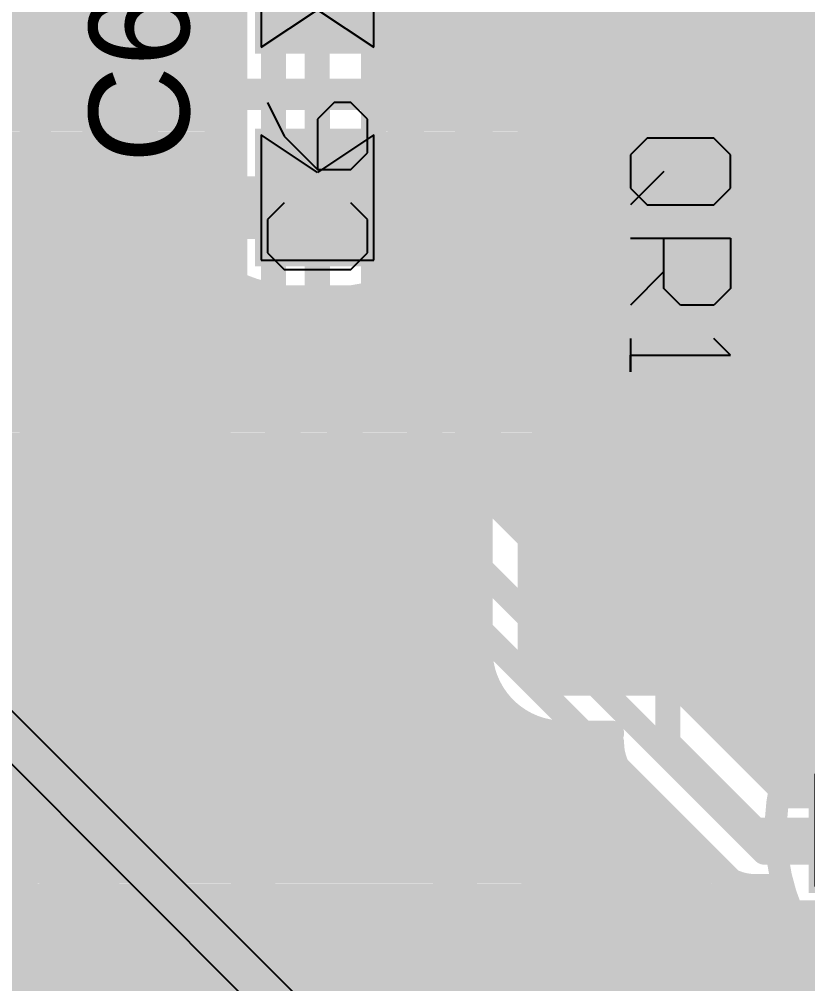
# Model space of a CAD drawing. Header units: millimetres. Extents: x 0.11 to 5.67, y 0.55 to 4.24.
# Drawn here: x 2.617 to 2.8648, y 1.6801 to 1.9832 of the extents above; entities that cross this region are included whole.
import ezdxf

# ---------------------------------------------------------------- set-up
doc = ezdxf.new("R2010")
doc.units = ezdxf.units.MM
doc.header["$MEASUREMENT"] = 0
for name, color, linetype in [('BottomLayer', 5, 'Continuous'), ('InternalPlane2', 16, 'Continuous'), ('Mechanical3', 76, 'Continuous'), ('MultiLayer', 9, 'Continuous'), ('TopLayer', 1, 'Continuous'), ('TopOverlay', 2, 'Continuous'), ('TopPaste', 8, 'Continuous'), ('TopSolder', 216, 'Continuous'), ('ViaHoleLayer', 16, 'Continuous')]:
    doc.layers.add(name, color=color, linetype=linetype)

# ---------------------------------------------------------------- blocks, each defined once
blk = doc.blocks.new('AC5032_2_176')
at = {"layer": 'Mechanical3'}
for p, q in [((-0.0479, 0.01967), (-0.05315, 0.01443)), ((-0.03741, 0.01967), (-0.0479, 0.01967)), ((-0.03216, 0.01443), (-0.03741, 0.01967)), ((-0.02166, -0.01181), (-0.02166, 0.01967)), ((-0.02166, 0.01967), (-0.00592, 0.01967)), ((-0.00592, 0.01967), (-0.00067, 0.01443)), ((0.01507, 0.01967), (0.00982, 0.01443)), ((0.01507, -0.01181), (0.01507, 0.01967)), ((-0.05315, 0.01443), (-0.05315, -0.00656)), ((-0.03216, -0.00656), (-0.03216, 0.01443)), ((-0.00067, 0.01443), (-0.00067, 0.00393)), ((-0.00067, 0.00393), (-0.00592, -0.00132)), ((-0.04265, -0.00132), (-0.03216, -0.01181)), ((-0.00592, -0.00132), (-0.02166, -0.00132)), ((-0.01117, -0.00132), (-0.00067, -0.01181)), ((-0.05315, -0.00656), (-0.0479, -0.01181)), ((-0.03741, -0.01181), (-0.03216, -0.00656)), ((-0.0479, -0.01181), (-0.03741, -0.01181)), ((0.00982, -0.01181), (0.02032, -0.01181)), ((0.02032, -0.01181), (0.01507, -0.01181))]:
    blk.add_line(p, q, dxfattribs=at)
at = {"layer": 'TopLayer', "const_width": 0.0124}
for points in [[(-0.11388, 0.03287, 1), (-0.10148, 0.03287, 1)], [(-0.056, 0.03287, 1), (-0.0436, 0.03287, 1)], [(0.0436, 0.03287, 1), (0.056, 0.03287, 1)], [(0.10148, 0.03287, 1), (0.11388, 0.03287, 1)], [(-0.11388, -0.03287, 1), (-0.10148, -0.03287, 1)], [(-0.056, -0.03287, 1), (-0.0436, -0.03287, 1)], [(0.0436, -0.03287, 1), (0.056, -0.03287, 1)], [(0.10148, -0.03287, 1), (0.11388, -0.03287, 1)]]:
    blk.add_lwpolyline(points, format="xyb", close=True, dxfattribs=at)
at = {"layer": 'TopLayer'}
for points in [[(-0.0498, -0.04528), (-0.0498, 0.04528), (-0.10768, -0.04528), (-0.10768, 0.04528)], [(0.10768, -0.04528), (0.10768, 0.04528), (0.0498, -0.04528), (0.0498, 0.04528)], [(-0.0374, -0.03287), (-0.0374, 0.03287), (-0.12008, -0.03287), (-0.12008, 0.03287)], [(0.12008, -0.03287), (0.12008, 0.03287), (0.0374, -0.03287), (0.0374, 0.03287)]]:
    blk.add_solid(points, dxfattribs=at)
at = {"layer": 'TopOverlay', "const_width": 0.00787}
for points in [[(-0.09843, 0.05906), (-0.09843, 0.06299)], [(0.09843, 0.06299), (-0.09843, 0.06299)], [(0.09843, 0.05906), (0.09843, 0.06299)], [(-0.09843, -0.06299), (-0.09843, -0.05906)], [(0.09843, -0.06299), (0.09843, -0.05906)], [(0.09843, -0.06299), (-0.09843, -0.06299)]]:
    blk.add_lwpolyline(points, dxfattribs=at)
at = {"layer": 'TopOverlay', "const_width": 0.00394}
for points in [[(-0.10039, 0.06299, 1), (-0.09646, 0.06299, 1)], [(-0.10039, 0.06299, 1), (-0.09646, 0.06299, 1)], [(0.09646, 0.06299, 1), (0.10039, 0.06299, 1)], [(0.09646, 0.06299, 1), (0.10039, 0.06299, 1)], [(-0.10039, 0.05906, 1), (-0.09646, 0.05906, 1)], [(0.09646, 0.05906, 1), (0.10039, 0.05906, 1)], [(-0.10039, -0.05906, 1), (-0.09646, -0.05906, 1)], [(0.09646, -0.05906, 1), (0.10039, -0.05906, 1)], [(-0.10039, -0.06299, 1), (-0.09646, -0.06299, 1)], [(-0.10039, -0.06299, 1), (-0.09646, -0.06299, 1)], [(0.09646, -0.06299, 1), (0.10039, -0.06299, 1)], [(0.09646, -0.06299, 1), (0.10039, -0.06299, 1)]]:
    blk.add_lwpolyline(points, format="xyb", close=True, dxfattribs=at)
at = {"layer": 'TopPaste', "const_width": 0.0124}
for points in [[(-0.11388, 0.03287, 1), (-0.10148, 0.03287, 1)], [(-0.056, 0.03287, 1), (-0.0436, 0.03287, 1)], [(0.0436, 0.03287, 1), (0.056, 0.03287, 1)], [(0.10148, 0.03287, 1), (0.11388, 0.03287, 1)], [(-0.11388, -0.03287, 1), (-0.10148, -0.03287, 1)], [(-0.056, -0.03287, 1), (-0.0436, -0.03287, 1)], [(0.0436, -0.03287, 1), (0.056, -0.03287, 1)], [(0.10148, -0.03287, 1), (0.11388, -0.03287, 1)]]:
    blk.add_lwpolyline(points, format="xyb", close=True, dxfattribs=at)
at = {"layer": 'TopPaste'}
for points in [[(-0.0498, -0.04528), (-0.0498, 0.04528), (-0.10768, -0.04528), (-0.10768, 0.04528)], [(0.10768, -0.04528), (0.10768, 0.04528), (0.0498, -0.04528), (0.0498, 0.04528)], [(-0.0374, -0.03287), (-0.0374, 0.03287), (-0.12008, -0.03287), (-0.12008, 0.03287)], [(0.12008, -0.03287), (0.12008, 0.03287), (0.0374, -0.03287), (0.0374, 0.03287)]]:
    blk.add_solid(points, dxfattribs=at)
at = {"layer": 'TopSolder', "const_width": 0.01437}
for points in [[(-0.11486, 0.03287, 1), (-0.10049, 0.03287, 1)], [(-0.05699, 0.03287, 1), (-0.04262, 0.03287, 1)], [(0.04262, 0.03287, 1), (0.05699, 0.03287, 1)], [(0.10049, 0.03287, 1), (0.11486, 0.03287, 1)], [(-0.11486, -0.03287, 1), (-0.10049, -0.03287, 1)], [(-0.05699, -0.03287, 1), (-0.04262, -0.03287, 1)], [(0.04262, -0.03287, 1), (0.05699, -0.03287, 1)], [(0.10049, -0.03287, 1), (0.11486, -0.03287, 1)]]:
    blk.add_lwpolyline(points, format="xyb", close=True, dxfattribs=at)
at = {"layer": 'TopSolder'}
for points in [[(-0.0498, -0.04724), (-0.0498, 0.04724), (-0.10768, -0.04724), (-0.10768, 0.04724)], [(0.10768, -0.04724), (0.10768, 0.04724), (0.0498, -0.04724), (0.0498, 0.04724)], [(-0.03543, -0.03287), (-0.03543, 0.03287), (-0.12205, -0.03287), (-0.12205, 0.03287)], [(0.12205, -0.03287), (0.12205, 0.03287), (0.03543, -0.03287), (0.03543, 0.03287)]]:
    blk.add_solid(points, dxfattribs=at)
blk = doc.blocks.new('CC0603_272')
at = {"layer": 'Mechanical3'}
for p, q in [((-0.05085, 0.01574), (-0.0561, 0.01049)), ((-0.04036, 0.01574), (-0.05085, 0.01574)), ((-0.03511, 0.01049), (-0.04036, 0.01574)), ((-0.02462, 0.01574), (-0.00363, 0.01574)), ((-0.00363, 0.01574), (-0.00363, 0.01049)), ((-0.0561, 0.01049), (-0.0561, -0.0105)), ((-0.00363, 0.01049), (-0.02462, -0.0105)), ((-0.0561, -0.0105), (-0.05085, -0.01575)), ((-0.04036, -0.01575), (-0.03511, -0.0105)), ((-0.02462, -0.0105), (-0.02462, -0.01575)), ((-0.05085, -0.01575), (-0.04036, -0.01575))]:
    blk.add_line(p, q, dxfattribs=at)
at = {"layer": 'TopLayer'}
for points in [[(-0.05315, -0.01772), (-0.01378, -0.01772), (-0.05315, 0.01772), (-0.01378, 0.01772)], [(0.05315, 0.01772), (0.01378, 0.01772), (0.05315, -0.01772), (0.01378, -0.01772)]]:
    blk.add_solid(points, dxfattribs=at)
at = {"layer": 'TopOverlay', "const_width": 0.00701}
for points in [[(-0.06035, -0.02547, -0.201181), (-0.06031, 0.02558)], [(0.06038, 0.02558, -0.201181), (0.06042, -0.02547)]]:
    blk.add_lwpolyline(points, format="xyb", dxfattribs=at)
at = {"layer": 'TopOverlay', "const_width": 0.0035}
for points in [[(-0.06206, 0.02558, 1), (-0.05856, 0.02558, 1)], [(-0.06179, 0.02559, 1), (-0.05829, 0.02559, 1)], [(0.05829, 0.02559, 1), (0.06179, 0.02559, 1)], [(0.05863, 0.02558, 1), (0.06213, 0.02558, 1)], [(-0.0621, -0.02547, 1), (-0.0586, -0.02547, 1)], [(-0.06172, -0.0255, 1), (-0.05821, -0.0255, 1)], [(0.05828, -0.0255, 1), (0.06179, -0.0255, 1)], [(0.05867, -0.02547, 1), (0.06217, -0.02547, 1)]]:
    blk.add_lwpolyline(points, format="xyb", close=True, dxfattribs=at)
at = {"layer": 'TopOverlay', "const_width": 0.00701}
for points in [[(0.06004, 0.02559), (-0.06004, 0.02559)], [(0.06004, -0.0255), (-0.05996, -0.0255)]]:
    blk.add_lwpolyline(points, dxfattribs=at)
at = {"layer": 'TopPaste'}
for p, q in [((-0.05315, 0.01772), (-0.05315, -0.01772)), ((-0.01378, 0.01772), (-0.05315, 0.01772)), ((-0.02559, 0), (-0.01378, 0.01772)), ((0.05315, 0.01772), (0.01378, 0.01772)), ((0.01378, 0.01772), (0.02559, 0)), ((0.05315, -0.01772), (0.05315, 0.01772)), ((-0.01378, -0.01772), (-0.02559, 0)), ((0.02559, 0), (0.01378, -0.01772)), ((-0.05315, -0.01772), (-0.01378, -0.01772)), ((0.01378, -0.01772), (0.05315, -0.01772))]:
    blk.add_line(p, q, dxfattribs=at)
at = {"layer": 'TopSolder'}
for points in [[(-0.05512, -0.01969), (-0.01181, -0.01969), (-0.05512, 0.01969), (-0.01181, 0.01969)], [(0.05512, 0.01969), (0.01181, 0.01969), (0.05512, -0.01969), (0.01181, -0.01969)]]:
    blk.add_solid(points, dxfattribs=at)
blk = doc.blocks.new('CC0603_273')
at = {"layer": 'Mechanical3'}
for p, q in [((-0.05085, 0.01574), (-0.0561, 0.01049)), ((-0.04036, 0.01574), (-0.05085, 0.01574)), ((-0.03511, 0.01049), (-0.04036, 0.01574)), ((-0.00363, 0.01574), (-0.01412, 0.01049)), ((-0.0561, 0.01049), (-0.0561, -0.0105)), ((-0.01412, 0.01049), (-0.02462, -0.00001)), ((-0.02462, -0.00001), (-0.02462, -0.0105)), ((-0.00887, -0.00001), (-0.02462, -0.00001)), ((-0.00363, -0.00525), (-0.00887, -0.00001)), ((-0.00363, -0.0105), (-0.00363, -0.00525)), ((-0.0561, -0.0105), (-0.05085, -0.01575)), ((-0.04036, -0.01575), (-0.03511, -0.0105)), ((-0.02462, -0.0105), (-0.01937, -0.01575)), ((-0.00887, -0.01575), (-0.00363, -0.0105)), ((-0.05085, -0.01575), (-0.04036, -0.01575)), ((-0.01937, -0.01575), (-0.00887, -0.01575))]:
    blk.add_line(p, q, dxfattribs=at)
at = {"layer": 'TopLayer'}
for points in [[(-0.05315, -0.01772), (-0.01378, -0.01772), (-0.05315, 0.01772), (-0.01378, 0.01772)], [(0.05315, 0.01772), (0.01378, 0.01772), (0.05315, -0.01772), (0.01378, -0.01772)]]:
    blk.add_solid(points, dxfattribs=at)
at = {"layer": 'TopOverlay', "const_width": 0.00701}
for points in [[(-0.06035, -0.02547, -0.201181), (-0.06031, 0.02558)], [(0.06038, 0.02558, -0.201181), (0.06042, -0.02547)]]:
    blk.add_lwpolyline(points, format="xyb", dxfattribs=at)
at = {"layer": 'TopOverlay', "const_width": 0.0035}
for points in [[(-0.06206, 0.02558, 1), (-0.05856, 0.02558, 1)], [(-0.06179, 0.02559, 1), (-0.05829, 0.02559, 1)], [(0.05829, 0.02559, 1), (0.06179, 0.02559, 1)], [(0.05863, 0.02558, 1), (0.06213, 0.02558, 1)], [(-0.0621, -0.02547, 1), (-0.0586, -0.02547, 1)], [(-0.06172, -0.0255, 1), (-0.05821, -0.0255, 1)], [(0.05828, -0.0255, 1), (0.06179, -0.0255, 1)], [(0.05867, -0.02547, 1), (0.06217, -0.02547, 1)]]:
    blk.add_lwpolyline(points, format="xyb", close=True, dxfattribs=at)
at = {"layer": 'TopOverlay', "const_width": 0.00701}
for points in [[(-0.06004, 0.02559), (0.06004, 0.02559)], [(-0.05996, -0.0255), (0.06004, -0.0255)]]:
    blk.add_lwpolyline(points, dxfattribs=at)
at = {"layer": 'TopPaste'}
for p, q in [((-0.05315, 0.01772), (-0.05315, -0.01772)), ((-0.01378, 0.01772), (-0.05315, 0.01772)), ((-0.02559, 0), (-0.01378, 0.01772)), ((0.05315, 0.01772), (0.01378, 0.01772)), ((0.01378, 0.01772), (0.02559, 0)), ((0.05315, -0.01772), (0.05315, 0.01772)), ((-0.01378, -0.01772), (-0.02559, 0)), ((0.02559, 0), (0.01378, -0.01772)), ((-0.05315, -0.01772), (-0.01378, -0.01772)), ((0.01378, -0.01772), (0.05315, -0.01772))]:
    blk.add_line(p, q, dxfattribs=at)
at = {"layer": 'TopSolder'}
for points in [[(-0.05512, -0.01969), (-0.01181, -0.01969), (-0.05512, 0.01969), (-0.01181, 0.01969)], [(0.05512, 0.01969), (0.01181, 0.01969), (0.05512, -0.01969), (0.01181, -0.01969)]]:
    blk.add_solid(points, dxfattribs=at)

msp = doc.modelspace()

# ---------------------------------------------------------------- linework, layer by layer
at = {"layer": 'BottomLayer', "const_width": 0.00787}
for points in [[(2.67913, 1.8563), (2.67913, 2.05413)], [(2.69685, 1.8563), (2.69685, 2.05413)], [(2.71063, 1.86201), (2.71063, 2.04528)], [(2.72835, 1.86935), (2.72835, 2.03794)], [(2.46915, 1.98326), (2.67913, 1.98326)], [(2.72835, 1.98326), (3.27264, 1.98326)], [(2.51449, 1.97539), (2.67913, 1.97539)], [(2.72835, 1.97539), (3.27264, 1.97539)], [(2.52379, 1.96751), (2.67913, 1.96751)], [(2.72835, 1.96751), (3.24439, 1.96751)], [(2.52948, 1.95964), (2.67913, 1.95964)], [(2.72835, 1.95964), (3.23872, 1.95964)], [(2.53303, 1.95177), (2.67913, 1.95177)], [(2.72835, 1.95177), (3.23651, 1.95177)], [(2.53494, 1.94389), (2.67913, 1.94389)], [(2.72835, 1.94389), (3.2305, 1.94389)], [(2.53542, 1.93602), (2.67913, 1.93602)], [(2.72835, 1.93602), (3.22263, 1.93602)], [(2.53452, 1.92814), (2.67913, 1.92814)], [(2.72835, 1.92814), (2.94882, 1.92814)], [(2.53215, 1.92027), (2.67913, 1.92027)], [(2.72835, 1.92027), (2.94882, 1.92027)], [(2.52803, 1.9124), (2.67913, 1.9124)], [(2.72835, 1.9124), (2.92524, 1.9124)], [(2.52149, 1.90452), (2.67913, 1.90452)], [(2.72835, 1.90452), (2.91687, 1.90452)], [(2.51028, 1.89665), (2.67913, 1.89665)], [(2.72835, 1.89665), (2.90899, 1.89665)], [(2.46345, 1.88877), (2.67913, 1.88877)], [(2.72835, 1.88877), (2.9016, 1.88877)], [(2.50126, 1.8809), (2.67913, 1.8809)], [(2.72835, 1.8809), (2.89873, 1.8809)], [(2.51759, 1.87303), (2.67913, 1.87303)], [(2.72835, 1.87303), (2.89477, 1.87303)], [(2.72835, 1.86935), (2.85852, 1.73917)], [(2.52562, 1.86515), (2.67913, 1.86515)], [(2.73254, 1.86515), (2.89144, 1.86515)], [(2.71063, 1.86201), (2.85118, 1.72146)], [(2.53064, 1.85728), (2.67913, 1.85728)], [(2.74041, 1.85728), (2.89082, 1.85728)], [(2.69685, 1.8563), (2.89468, 1.65846)], [(2.5337, 1.8494), (2.68053, 1.8494)], [(2.74829, 1.8494), (2.89272, 1.8494)], [(2.68432, 1.84377), (2.87825, 1.64985)], [(2.53521, 1.84153), (2.68656, 1.84153)], [(2.75616, 1.84153), (2.89788, 1.84153)], [(2.53531, 1.83366), (2.69444, 1.83366)], [(2.76404, 1.83366), (3.08465, 1.83366)], [(2.53402, 1.82578), (2.70231, 1.82578)], [(2.77191, 1.82578), (3.08465, 1.82578)], [(2.53121, 1.81791), (2.71019, 1.81791)], [(2.77978, 1.81791), (3.08465, 1.81791)], [(2.52652, 1.81003), (2.71806, 1.81003)], [(2.78766, 1.81003), (3.08465, 1.81003)], [(2.51906, 1.80216), (2.72593, 1.80216)], [(2.79553, 1.80216), (3.08465, 1.80216)], [(2.50515, 1.79429), (2.73381, 1.79429)], [(2.80341, 1.79429), (3.08465, 1.79429)], [(2.46581, 1.78641), (2.74168, 1.78641)], [(2.81128, 1.78641), (3.08465, 1.78641)], [(2.50819, 1.77854), (2.74956, 1.77854)], [(2.81915, 1.77854), (3.08465, 1.77854)], [(2.52044, 1.77066), (2.75743, 1.77066)], [(2.82703, 1.77066), (3.08465, 1.77066)], [(2.52738, 1.76279), (2.7653, 1.76279)], [(2.8349, 1.76279), (3.08835, 1.76279)], [(2.53174, 1.75492), (2.77318, 1.75492)], [(2.84278, 1.75492), (3.08835, 1.75492)], [(2.53431, 1.74704), (2.78105, 1.74704)], [(2.85065, 1.74704), (2.88681, 1.74704)], [(2.53538, 1.73917), (2.78893, 1.73917)], [(2.85852, 1.73917), (2.88681, 1.73917)], [(2.53507, 1.73129), (2.7968, 1.73129)], [(2.53335, 1.72342), (2.80467, 1.72342)], [(2.85118, 1.72146), (2.91437, 1.72146)], [(2.53002, 1.71555), (2.81255, 1.71555)], [(2.52464, 1.70767), (2.82042, 1.70767)], [(2.51595, 1.6998), (2.8283, 1.6998)], [(2.49432, 1.69192), (2.83617, 1.69192)], [(2.4813, 1.68405), (2.84404, 1.68405)], [(2.49407, 1.67618), (2.85192, 1.67618)]]:
    msp.add_lwpolyline(points, dxfattribs=at)
at = {"layer": 'BottomLayer'}
for points, const_width in [([(2.67717, 1.98326, 1), (2.6811, 1.98326, 1)], 0.00394), ([(2.72638, 1.98326, 1), (2.73031, 1.98326, 1)], 0.00394), ([(2.67717, 1.97539, 1), (2.6811, 1.97539, 1)], 0.00394), ([(2.72638, 1.97539, 1), (2.73031, 1.97539, 1)], 0.00394), ([(2.67717, 1.96751, 1), (2.6811, 1.96751, 1)], 0.00394), ([(2.72638, 1.96751, 1), (2.73031, 1.96751, 1)], 0.00394), ([(2.67717, 1.95964, 1), (2.6811, 1.95964, 1)], 0.00394), ([(2.72638, 1.95964, 1), (2.73031, 1.95964, 1)], 0.00394), ([(2.67717, 1.95177, 1), (2.6811, 1.95177, 1)], 0.00394), ([(2.72638, 1.95177, 1), (2.73031, 1.95177, 1)], 0.00394), ([(2.67717, 1.94389, 1), (2.6811, 1.94389, 1)], 0.00394), ([(2.72638, 1.94389, 1), (2.73031, 1.94389, 1)], 0.00394), ([(2.67717, 1.93602, 1), (2.6811, 1.93602, 1)], 0.00394), ([(2.72638, 1.93602, 1), (2.73031, 1.93602, 1)], 0.00394), ([(2.64665, 1.92323, 1), (2.65846, 1.92323, 1)], 0.01181), ([(2.67717, 1.92814, 1), (2.6811, 1.92814, 1)], 0.00394), ([(2.72638, 1.92814, 1), (2.73031, 1.92814, 1)], 0.00394), ([(2.67717, 1.92027, 1), (2.6811, 1.92027, 1)], 0.00394), ([(2.72638, 1.92027, 1), (2.73031, 1.92027, 1)], 0.00394), ([(2.67717, 1.9124, 1), (2.6811, 1.9124, 1)], 0.00394), ([(2.72638, 1.9124, 1), (2.73031, 1.9124, 1)], 0.00394), ([(2.67717, 1.90452, 1), (2.6811, 1.90452, 1)], 0.00394), ([(2.72638, 1.90452, 1), (2.73031, 1.90452, 1)], 0.00394), ([(2.67717, 1.89665, 1), (2.6811, 1.89665, 1)], 0.00394), ([(2.72638, 1.89665, 1), (2.73031, 1.89665, 1)], 0.00394), ([(2.67717, 1.88877, 1), (2.6811, 1.88877, 1)], 0.00394), ([(2.72638, 1.88877, 1), (2.73031, 1.88877, 1)], 0.00394), ([(2.67717, 1.8809, 1), (2.6811, 1.8809, 1)], 0.00394), ([(2.72638, 1.8809, 1), (2.73031, 1.8809, 1)], 0.00394), ([(2.67717, 1.87303, 1), (2.6811, 1.87303, 1)], 0.00394), ([(2.72638, 1.87303, 1), (2.73031, 1.87303, 1)], 0.00394), ([(2.72638, 1.86935, 1), (2.73031, 1.86935, 1)], 0.00394), ([(2.72638, 1.86935, 1), (2.73031, 1.86935, 1)], 0.00394), ([(2.67717, 1.86515, 1), (2.6811, 1.86515, 1)], 0.00394), ([(2.73057, 1.86515, 1), (2.73451, 1.86515, 1)], 0.00394), ([(2.64665, 1.85433, 1), (2.65846, 1.85433, 1)], 0.01181), ([(2.70866, 1.86201, 1), (2.7126, 1.86201, 1)], 0.00394), ([(2.70866, 1.86201, 1), (2.7126, 1.86201, 1)], 0.00394), ([(2.67717, 1.85728, 1), (2.6811, 1.85728, 1)], 0.00394), ([(2.73845, 1.85728, 1), (2.74238, 1.85728, 1)], 0.00394), ([(2.67717, 1.8563, 1), (2.6811, 1.8563, 1)], 0.00394), ([(2.67717, 1.8563, 1), (2.6811, 1.8563, 1)], 0.00394), ([(2.67717, 1.8563, 1), (2.6811, 1.8563, 1)], 0.00394), ([(2.69488, 1.8563, 1), (2.69882, 1.8563, 1)], 0.00394), ([(2.69488, 1.8563, 1), (2.69882, 1.8563, 1)], 0.00394), ([(2.67856, 1.8494, 1), (2.6825, 1.8494, 1)], 0.00394), ([(2.74632, 1.8494, 1), (2.75026, 1.8494, 1)], 0.00394), ([(2.68235, 1.84377, 1), (2.68629, 1.84377, 1)], 0.00394), ([(2.68235, 1.84377, 1), (2.68629, 1.84377, 1)], 0.00394), ([(2.68235, 1.84377, 1), (2.68629, 1.84377, 1)], 0.00394), ([(2.6846, 1.84153, 1), (2.68853, 1.84153, 1)], 0.00394), ([(2.75419, 1.84153, 1), (2.75813, 1.84153, 1)], 0.00394), ([(2.69247, 1.83366, 1), (2.69641, 1.83366, 1)], 0.00394), ([(2.76207, 1.83366, 1), (2.766, 1.83366, 1)], 0.00394), ([(2.70034, 1.82578, 1), (2.70428, 1.82578, 1)], 0.00394), ([(2.76994, 1.82578, 1), (2.77388, 1.82578, 1)], 0.00394), ([(2.70822, 1.81791, 1), (2.71216, 1.81791, 1)], 0.00394), ([(2.77782, 1.81791, 1), (2.78175, 1.81791, 1)], 0.00394), ([(2.71609, 1.81003, 1), (2.72003, 1.81003, 1)], 0.00394), ([(2.78569, 1.81003, 1), (2.78963, 1.81003, 1)], 0.00394), ([(2.66831, 1.79626, 1), (2.68012, 1.79626, 1)], 0.01181), ([(2.72397, 1.80216, 1), (2.7279, 1.80216, 1)], 0.00394), ([(2.79356, 1.80216, 1), (2.7975, 1.80216, 1)], 0.00394), ([(2.73184, 1.79429, 1), (2.73578, 1.79429, 1)], 0.00394), ([(2.80144, 1.79429, 1), (2.80537, 1.79429, 1)], 0.00394), ([(2.73971, 1.78641, 1), (2.74365, 1.78641, 1)], 0.00394), ([(2.80931, 1.78641, 1), (2.81325, 1.78641, 1)], 0.00394), ([(2.74759, 1.77854, 1), (2.75152, 1.77854, 1)], 0.00394), ([(2.81719, 1.77854, 1), (2.82112, 1.77854, 1)], 0.00394), ([(2.75546, 1.77066, 1), (2.7594, 1.77066, 1)], 0.00394), ([(2.82506, 1.77066, 1), (2.829, 1.77066, 1)], 0.00394), ([(2.70669, 1.76083, 1), (2.7185, 1.76083, 1)], 0.01181), ([(2.76334, 1.76279, 1), (2.76727, 1.76279, 1)], 0.00394), ([(2.83293, 1.76279, 1), (2.83687, 1.76279, 1)], 0.00394), ([(2.77121, 1.75492, 1), (2.77515, 1.75492, 1)], 0.00394), ([(2.84081, 1.75492, 1), (2.84474, 1.75492, 1)], 0.00394), ([(2.75689, 1.74213, 1), (2.7687, 1.74213, 1)], 0.01181), ([(2.77908, 1.74704, 1), (2.78302, 1.74704, 1)], 0.00394), ([(2.84868, 1.74704, 1), (2.85262, 1.74704, 1)], 0.00394), ([(2.62992, 1.73425, 1), (2.64173, 1.73425, 1)], 0.01181), ([(2.78696, 1.73917, 1), (2.79089, 1.73917, 1)], 0.00394), ([(2.85655, 1.73917, 1), (2.86049, 1.73917, 1)], 0.00394), ([(2.85655, 1.73917, 1), (2.86049, 1.73917, 1)], 0.00394), ([(2.79483, 1.73129, 1), (2.79877, 1.73129, 1)], 0.00394), ([(2.80271, 1.72342, 1), (2.80664, 1.72342, 1)], 0.00394), ([(2.84921, 1.72146, 1), (2.85315, 1.72146, 1)], 0.00394), ([(2.84921, 1.72146, 1), (2.85315, 1.72146, 1)], 0.00394), ([(2.80315, 1.70768, 1), (2.81496, 1.70768, 1)], 0.01181), ([(2.81058, 1.71555, 1), (2.81452, 1.71555, 1)], 0.00394), ([(2.81845, 1.70767, 1), (2.82239, 1.70767, 1)], 0.00394), ([(2.82633, 1.6998, 1), (2.83026, 1.6998, 1)], 0.00394), ([(2.8342, 1.69192, 1), (2.83814, 1.69192, 1)], 0.00394), ([(2.84208, 1.68405, 1), (2.84601, 1.68405, 1)], 0.00394), ([(2.84995, 1.67618, 1), (2.85389, 1.67618, 1)], 0.00394)]:
    msp.add_lwpolyline(points, format="xyb", close=True, dxfattribs=dict(at, const_width=const_width))
at = {"layer": 'BottomLayer', "const_width": 0.00787}
msp.add_lwpolyline([(2.68432, 1.84377, -0.198912), (2.67913, 1.8563)], format="xyb", dxfattribs=at)
msp.add_lwpolyline([(2.68432, 1.84377, -0.198912), (2.67913, 1.8563)], format="xyb", dxfattribs=at)
at = {"layer": 'InternalPlane2'}
for p, q in [((2.70325, 1.67722), (2.60241, 1.77806)), ((2.59224, 1.77138), (2.69658, 1.66705))]:
    msp.add_line(p, q, dxfattribs=at)
at = {"layer": 'InternalPlane2', "const_width": 0.02591}
for points in [[(2.63567, 2.00394, 1), (2.66157, 2.00394, 1)], [(2.63961, 1.92323, 1), (2.66551, 1.92323, 1)], [(2.63961, 1.85433, 1), (2.66551, 1.85433, 1)], [(2.66126, 1.79626, 1), (2.68717, 1.79626, 1)], [(2.69965, 1.76083, 1), (2.72555, 1.76083, 1)], [(2.74984, 1.74213, 1), (2.77575, 1.74213, 1)], [(2.62287, 1.73425, 1), (2.64878, 1.73425, 1)], [(2.7961, 1.70768, 1), (2.82201, 1.70768, 1)], [(2.70555, 1.6565, 1), (2.73146, 1.6565, 1)]]:
    msp.add_lwpolyline(points, format="xyb", close=True, dxfattribs=at)
at = {"layer": 'InternalPlane2', "const_width": 0.01181}
msp.add_lwpolyline([(2.59646, 1.77559), (2.70079, 1.67126)], dxfattribs=at)
at = {"layer": 'MultiLayer', "const_width": 0.01181}
for points in [[(2.64665, 1.92323, 1), (2.65846, 1.92323, 1)], [(2.64665, 1.85433, 1), (2.65846, 1.85433, 1)], [(2.66831, 1.79626, 1), (2.68012, 1.79626, 1)], [(2.70669, 1.76083, 1), (2.7185, 1.76083, 1)], [(2.75689, 1.74213, 1), (2.7687, 1.74213, 1)], [(2.62992, 1.73425, 1), (2.64173, 1.73425, 1)], [(2.80315, 1.70768, 1), (2.81496, 1.70768, 1)]]:
    msp.add_lwpolyline(points, format="xyb", close=True, dxfattribs=at)
at = {"layer": 'TopLayer'}
for points, const_width in [([(2.5128, 2.08465), (2.62205, 1.97539)], 0.00984), ([(2.67922, 1.96063), (2.67922, 2.02756)], 0.00787), ([(2.74114, 1.99409), (2.76378, 1.97146)], 0.00787), ([(2.63901, 1.98326), (2.67922, 1.98326)], 0.00787), ([(2.62205, 1.80232), (2.62205, 1.97539)], 0.00984), ([(2.64075, 1.97539), (2.67922, 1.97539)], 0.00787), ([(2.64075, 1.81006), (2.64075, 1.97539)], 0.00787), ([(2.76378, 1.97146), (2.82087, 1.97146)], 0.00787), ([(2.82087, 1.97146), (2.87795, 1.97146)], 0.00787), ([(2.64075, 1.96751), (2.67922, 1.96751)], 0.00787), ([(2.74222, 1.96063), (2.74222, 1.96796)], 0.00787), ([(2.74222, 1.96796), (2.75125, 1.95893)], 0.00787), ([(2.67922, 1.96063), (2.74222, 1.96063)], 0.00787), ([(2.64075, 1.95964), (2.75054, 1.95964)], 0.00787), ([(2.68119, 1.95866), (2.74025, 1.95866)], 0.00787), ([(2.68119, 1.89567), (2.68119, 1.95866)], 0.00787), ([(2.74025, 1.89567), (2.74025, 1.95866)], 0.00787), ([(2.71072, 1.92717), (2.71072, 1.95472)], 0.00787), ([(2.64075, 1.95177), (2.68119, 1.95177)], 0.00787), ([(2.74025, 1.95177), (2.76181, 1.95177)], 0.00787), ([(2.76181, 1.94252), (2.76181, 1.95385)], 0.00787), ([(2.64075, 1.94389), (2.68119, 1.94389)], 0.00787), ([(2.74025, 1.94389), (2.76181, 1.94389)], 0.00787), ([(2.64075, 1.93602), (2.68119, 1.93602)], 0.00787), ([(2.74025, 1.93602), (2.76263, 1.93602)], 0.00787), ([(2.70754, 1.92398), (2.71072, 1.92717)], 0.01969), ([(2.65256, 1.92323), (2.65331, 1.92398)], 0.01969), ([(2.65331, 1.92398), (2.70754, 1.92398)], 0.01969), ([(2.64075, 1.92814), (2.68119, 1.92814)], 0.00787), ([(2.68513, 1.92717), (2.71072, 1.92717)], 0.00787), ([(2.71072, 1.92717), (2.73631, 1.92717)], 0.00787), ([(2.71072, 1.89961), (2.71072, 1.92717)], 0.00787), ([(2.74025, 1.92814), (2.76611, 1.92814)], 0.00787), ([(2.85484, 1.86907), (2.90669, 1.92092)], 0.00787), ([(2.64075, 1.92027), (2.68119, 1.92027)], 0.00787), ([(2.74025, 1.92027), (2.77419, 1.92027)], 0.00787), ([(2.8248, 1.81398), (2.92913, 1.91831)], 0.00787), ([(2.86754, 1.92027), (2.90604, 1.92027)], 0.00787), ([(2.78799, 1.91634), (2.85374, 1.91634)], 0.00787), ([(2.64075, 1.9124), (2.68119, 1.9124)], 0.00787), ([(2.74025, 1.9124), (2.89817, 1.9124)], 0.00787), ([(2.64075, 1.90452), (2.68119, 1.90452)], 0.00787), ([(2.74025, 1.90452), (2.89029, 1.90452)], 0.00787), ([(2.64075, 1.89665), (2.68119, 1.89665)], 0.00787), ([(2.74025, 1.89665), (2.88242, 1.89665)], 0.00787), ([(2.68119, 1.89567), (2.74025, 1.89567)], 0.00787), ([(2.64075, 1.88877), (2.87455, 1.88877)], 0.00787), ([(2.64075, 1.8809), (2.86667, 1.8809)], 0.00787), ([(2.64075, 1.87303), (2.8588, 1.87303)], 0.00787), ([(2.78799, 1.86909), (2.85374, 1.86909)], 0.00787), ([(2.64075, 1.86515), (2.77418, 1.86515)], 0.00787), ([(2.64075, 1.85728), (2.7661, 1.85728)], 0.00787), ([(2.64075, 1.8494), (2.76263, 1.8494)], 0.00787), ([(2.76181, 1.78504), (2.76181, 1.84291)], 0.00787), ([(2.64075, 1.84153), (2.76181, 1.84153)], 0.00787), ([(2.64075, 1.83366), (2.76181, 1.83366)], 0.00787), ([(2.64075, 1.82578), (2.76181, 1.82578)], 0.00787), ([(2.64075, 1.81791), (2.76181, 1.81791)], 0.00787), ([(2.82087, 1.75591), (2.82087, 1.81398)], 0.00787), ([(2.82087, 1.81398), (2.8248, 1.81398)], 0.00787), ([(2.64075, 1.81006), (2.71077, 1.74004)], 0.00787), ([(2.64078, 1.81003), (2.76181, 1.81003)], 0.00787), ([(2.62205, 1.80232), (2.70302, 1.72134)], 0.00984), ([(2.64865, 1.80216), (2.76181, 1.80216)], 0.00787), ([(2.6063, 1.79579), (2.6965, 1.70559)], 0.00984), ([(2.65653, 1.79429), (2.76181, 1.79429)], 0.00787), ([(2.5187, 1.78642), (2.75492, 1.5502)], 0.00984), ([(2.56398, 1.78986), (2.76722, 1.58661)], 0.00787), ([(2.6644, 1.78641), (2.76181, 1.78641)], 0.00787), ([(2.54528, 1.78211), (2.75948, 1.56791)], 0.00984), ([(2.59308, 1.78257), (2.68328, 1.69237)], 0.00787), ([(2.67227, 1.77854), (2.76263, 1.77854)], 0.00787), ([(2.68015, 1.77066), (2.76611, 1.77066)], 0.00787), ([(2.68802, 1.76279), (2.77419, 1.76279)], 0.00787), ([(2.86754, 1.76279), (3.01772, 1.76279)], 0.00787), ([(2.78799, 1.75886), (2.80315, 1.75886)], 0.00787), ([(2.84297, 1.75886), (2.85335, 1.74848)], 0.00787), ([(2.84297, 1.75886), (2.85335, 1.75886)], 0.00787), ([(2.85335, 1.74848), (2.85335, 1.75886)], 0.00787), ([(2.86085, 1.75984), (2.92028, 1.75984)], 0.00787), ([(2.59892, 1.75492), (2.62073, 1.75492)], 0.00787), ([(2.6959, 1.75492), (2.80318, 1.75492)], 0.00787), ([(2.82087, 1.75591), (2.84843, 1.72835)], 0.00787), ([(2.84691, 1.75492), (2.85335, 1.75492)], 0.00787), ([(2.60679, 1.74704), (2.6286, 1.74704)], 0.00787), ([(2.70377, 1.74704), (2.80553, 1.74704)], 0.00787), ([(2.80834, 1.74338), (2.8359, 1.71582)], 0.00787), ([(2.61467, 1.73917), (2.63648, 1.73917)], 0.00787), ([(2.71077, 1.74004), (2.74421, 1.74004)], 0.00787), ([(2.74986, 1.73917), (2.81255, 1.73917)], 0.00787), ([(2.75743, 1.73456), (2.81877, 1.67323)], 0.00787), ([(2.62254, 1.73129), (2.64435, 1.73129)], 0.00787), ([(2.7607, 1.73129), (2.82042, 1.73129)], 0.00787), ([(2.84843, 1.72835), (2.88681, 1.72835)], 0.00787), ([(2.63042, 1.72342), (2.65223, 1.72342)], 0.00787), ([(2.70302, 1.72134), (2.74421, 1.72134)], 0.00984), ([(2.74421, 1.72134), (2.81102, 1.65453)], 0.00984), ([(2.76858, 1.72342), (2.8283, 1.72342)], 0.00787), ([(2.63829, 1.71555), (2.6601, 1.71555)], 0.00787), ([(2.77645, 1.71555), (2.83618, 1.71555)], 0.00787), ([(2.84843, 1.71063), (2.85335, 1.71063)], 0.00787), ([(2.85335, 1.69685), (2.85335, 1.71063)], 0.00787), ([(2.64616, 1.70767), (2.66797, 1.70767)], 0.00787), ([(2.6965, 1.70559), (2.7324, 1.70559)], 0.00984), ([(2.7324, 1.70559), (2.80807, 1.62992)], 0.00984), ([(2.78433, 1.70767), (2.85335, 1.70767)], 0.00787), ([(2.65404, 1.6998), (2.67585, 1.6998)], 0.00787), ([(2.7922, 1.6998), (2.85335, 1.6998)], 0.00787), ([(2.85335, 1.69685), (2.92028, 1.69685)], 0.00787), ([(2.66191, 1.69192), (2.68374, 1.69192)], 0.00787), ([(2.80007, 1.69192), (3.01978, 1.69192)], 0.00787), ([(2.6965, 1.68689), (2.72465, 1.68689)], 0.00787), ([(2.72465, 1.68689), (2.79485, 1.6167)], 0.00787), ([(2.66979, 1.68405), (2.7275, 1.68405)], 0.00787), ([(2.80795, 1.68405), (3.01658, 1.68405)], 0.00787), ([(2.67766, 1.67618), (2.73537, 1.67618)], 0.00787), ([(2.81582, 1.67618), (3.00426, 1.67618)], 0.00787)]:
    msp.add_lwpolyline(points, dxfattribs=dict(at, const_width=const_width))
at = {"layer": 'TopLayer', "const_width": 0.00787}
for points in [[(2.63527, 1.98862, -0.198912), (2.64075, 1.97539)], [(2.63527, 1.98862, -0.198912), (2.64075, 1.97539)], [(2.76181, 1.95385, -0.170128), (2.75125, 1.95893)], [(2.76181, 1.95385, -0.170128), (2.75125, 1.95893)], [(2.78799, 1.91634, -0.414214), (2.76181, 1.94252)], [(2.87992, 1.94252, -0.414214), (2.85374, 1.91634)], [(2.76181, 1.84291, -0.414214), (2.78799, 1.86909)], [(2.78799, 1.75886, -0.414214), (2.76181, 1.78504)], [(2.87992, 1.78504, -0.335752), (2.86085, 1.75984)], [(2.86085, 1.75984, -0.068881), (2.85374, 1.75886)], [(2.80834, 1.74338, -0.198912), (2.80315, 1.75591)], [(2.80834, 1.74338, -0.198912), (2.80315, 1.75591)], [(2.74421, 1.74004, -0.198912), (2.75743, 1.73456)], [(2.74421, 1.74004, -0.198912), (2.75743, 1.73456)], [(2.84843, 1.71063, -0.198912), (2.8359, 1.71582)], [(2.84843, 1.71063, -0.198912), (2.8359, 1.71582)], [(2.6965, 1.68689, -0.198912), (2.68328, 1.69237)], [(2.6965, 1.68689, -0.198912), (2.68328, 1.69237)]]:
    msp.add_lwpolyline(points, format="xyb", dxfattribs=at)
at = {"layer": 'TopLayer'}
for points, const_width in [([(2.63704, 1.98326, 1), (2.64098, 1.98326, 1)], 0.00394), ([(2.67726, 1.98326, 1), (2.68119, 1.98326, 1)], 0.00394), ([(2.61959, 1.97539, 1), (2.62451, 1.97539, 1)], 0.00492), ([(2.61959, 1.97539, 1), (2.62451, 1.97539, 1)], 0.00492), ([(2.63878, 1.97539, 1), (2.64272, 1.97539, 1)], 0.00394), ([(2.63878, 1.97539, 1), (2.64272, 1.97539, 1)], 0.00394), ([(2.63878, 1.97539, 1), (2.64272, 1.97539, 1)], 0.00394), ([(2.63878, 1.97539, 1), (2.64272, 1.97539, 1)], 0.00394), ([(2.67726, 1.97539, 1), (2.68119, 1.97539, 1)], 0.00394), ([(2.76181, 1.97146, 1), (2.76575, 1.97146, 1)], 0.00394), ([(2.76181, 1.97146, 1), (2.76575, 1.97146, 1)], 0.00394), ([(2.8189, 1.97146, 1), (2.82283, 1.97146, 1)], 0.00394), ([(2.8189, 1.97146, 1), (2.82283, 1.97146, 1)], 0.00394), ([(2.63878, 1.96751, 1), (2.64272, 1.96751, 1)], 0.00394), ([(2.67726, 1.96751, 1), (2.68119, 1.96751, 1)], 0.00394), ([(2.74025, 1.96796, 1), (2.74419, 1.96796, 1)], 0.00394), ([(2.74025, 1.96796, 1), (2.74419, 1.96796, 1)], 0.00394), ([(2.67726, 1.96063, 1), (2.68119, 1.96063, 1)], 0.00394), ([(2.67726, 1.96063, 1), (2.68119, 1.96063, 1)], 0.00394), ([(2.74025, 1.96063, 1), (2.74419, 1.96063, 1)], 0.00394), ([(2.74025, 1.96063, 1), (2.74419, 1.96063, 1)], 0.00394), ([(2.63878, 1.95964, 1), (2.64272, 1.95964, 1)], 0.00394), ([(2.67922, 1.95866, 1), (2.68316, 1.95866, 1)], 0.00394), ([(2.67922, 1.95866, 1), (2.68316, 1.95866, 1)], 0.00394), ([(2.73828, 1.95866, 1), (2.74222, 1.95866, 1)], 0.00394), ([(2.73828, 1.95866, 1), (2.74222, 1.95866, 1)], 0.00394), ([(2.74857, 1.95964, 1), (2.75251, 1.95964, 1)], 0.00394), ([(2.74928, 1.95893, 1), (2.75322, 1.95893, 1)], 0.00394), ([(2.74928, 1.95893, 1), (2.75322, 1.95893, 1)], 0.00394), ([(2.74928, 1.95893, 1), (2.75322, 1.95893, 1)], 0.00394), ([(2.70875, 1.95472, 1), (2.71269, 1.95472, 1)], 0.00394), ([(2.63878, 1.95177, 1), (2.64272, 1.95177, 1)], 0.00394), ([(2.67922, 1.95177, 1), (2.68316, 1.95177, 1)], 0.00394), ([(2.73828, 1.95177, 1), (2.74222, 1.95177, 1)], 0.00394), ([(2.75984, 1.95385, 1), (2.76378, 1.95385, 1)], 0.00394), ([(2.75984, 1.95385, 1), (2.76378, 1.95385, 1)], 0.00394), ([(2.75984, 1.95385, 1), (2.76378, 1.95385, 1)], 0.00394), ([(2.75984, 1.95177, 1), (2.76378, 1.95177, 1)], 0.00394), ([(2.63878, 1.94389, 1), (2.64272, 1.94389, 1)], 0.00394), ([(2.67922, 1.94389, 1), (2.68316, 1.94389, 1)], 0.00394), ([(2.73828, 1.94389, 1), (2.74222, 1.94389, 1)], 0.00394), ([(2.75984, 1.94389, 1), (2.76378, 1.94389, 1)], 0.00394), ([(2.75984, 1.94252, 1), (2.76378, 1.94252, 1)], 0.00394), ([(2.75984, 1.94252, 1), (2.76378, 1.94252, 1)], 0.00394), ([(2.63878, 1.93602, 1), (2.64272, 1.93602, 1)], 0.00394), ([(2.67922, 1.93602, 1), (2.68316, 1.93602, 1)], 0.00394), ([(2.73828, 1.93602, 1), (2.74222, 1.93602, 1)], 0.00394), ([(2.76066, 1.93602, 1), (2.7646, 1.93602, 1)], 0.00394), ([(2.7058, 1.92717, 1), (2.71564, 1.92717, 1)], 0.00984), ([(2.64665, 1.92323, 1), (2.65846, 1.92323, 1)], 0.01181), ([(2.64839, 1.92398, 1), (2.65823, 1.92398, 1)], 0.00984), ([(2.64839, 1.92398, 1), (2.65823, 1.92398, 1)], 0.00984), ([(2.70262, 1.92398, 1), (2.71246, 1.92398, 1)], 0.00984), ([(2.70262, 1.92398, 1), (2.71246, 1.92398, 1)], 0.00984), ([(2.63878, 1.92814, 1), (2.64272, 1.92814, 1)], 0.00394), ([(2.64764, 1.92323, 1), (2.65748, 1.92323, 1)], 0.00984), ([(2.67922, 1.92814, 1), (2.68316, 1.92814, 1)], 0.00394), ([(2.68316, 1.92717, 1), (2.6871, 1.92717, 1)], 0.00394), ([(2.70875, 1.92717, 1), (2.71269, 1.92717, 1)], 0.00394), ([(2.70875, 1.92717, 1), (2.71269, 1.92717, 1)], 0.00394), ([(2.70875, 1.92717, 1), (2.71269, 1.92717, 1)], 0.00394), ([(2.70875, 1.92717, 1), (2.71269, 1.92717, 1)], 0.00394), ([(2.73434, 1.92717, 1), (2.73828, 1.92717, 1)], 0.00394), ([(2.73828, 1.92814, 1), (2.74222, 1.92814, 1)], 0.00394), ([(2.76414, 1.92814, 1), (2.76808, 1.92814, 1)], 0.00394), ([(2.63878, 1.92027, 1), (2.64272, 1.92027, 1)], 0.00394), ([(2.67922, 1.92027, 1), (2.68316, 1.92027, 1)], 0.00394), ([(2.73828, 1.92027, 1), (2.74222, 1.92027, 1)], 0.00394), ([(2.77222, 1.92027, 1), (2.77616, 1.92027, 1)], 0.00394), ([(2.86557, 1.92027, 1), (2.86951, 1.92027, 1)], 0.00394), ([(2.78602, 1.91634, 1), (2.78996, 1.91634, 1)], 0.00394), ([(2.78602, 1.91634, 1), (2.78996, 1.91634, 1)], 0.00394), ([(2.85177, 1.91634, 1), (2.85571, 1.91634, 1)], 0.00394), ([(2.85177, 1.91634, 1), (2.85571, 1.91634, 1)], 0.00394), ([(2.63878, 1.9124, 1), (2.64272, 1.9124, 1)], 0.00394), ([(2.67922, 1.9124, 1), (2.68316, 1.9124, 1)], 0.00394), ([(2.73828, 1.9124, 1), (2.74222, 1.9124, 1)], 0.00394), ([(2.63878, 1.90452, 1), (2.64272, 1.90452, 1)], 0.00394), ([(2.67922, 1.90452, 1), (2.68316, 1.90452, 1)], 0.00394), ([(2.73828, 1.90452, 1), (2.74222, 1.90452, 1)], 0.00394), ([(2.70875, 1.89961, 1), (2.71269, 1.89961, 1)], 0.00394), ([(2.63878, 1.89665, 1), (2.64272, 1.89665, 1)], 0.00394), ([(2.67922, 1.89665, 1), (2.68316, 1.89665, 1)], 0.00394), ([(2.73828, 1.89665, 1), (2.74222, 1.89665, 1)], 0.00394), ([(2.67922, 1.89567, 1), (2.68316, 1.89567, 1)], 0.00394), ([(2.67922, 1.89567, 1), (2.68316, 1.89567, 1)], 0.00394), ([(2.73828, 1.89567, 1), (2.74222, 1.89567, 1)], 0.00394), ([(2.73828, 1.89567, 1), (2.74222, 1.89567, 1)], 0.00394), ([(2.63878, 1.88877, 1), (2.64272, 1.88877, 1)], 0.00394), ([(2.63878, 1.8809, 1), (2.64272, 1.8809, 1)], 0.00394), ([(2.8647, 1.8809, 1), (2.86864, 1.8809, 1)], 0.00394), ([(2.63878, 1.87303, 1), (2.64272, 1.87303, 1)], 0.00394), ([(2.85683, 1.87303, 1), (2.86077, 1.87303, 1)], 0.00394), ([(2.78602, 1.86909, 1), (2.78996, 1.86909, 1)], 0.00394), ([(2.78602, 1.86909, 1), (2.78996, 1.86909, 1)], 0.00394), ([(2.85177, 1.86909, 1), (2.85571, 1.86909, 1)], 0.00394), ([(2.85287, 1.86907, 1), (2.85681, 1.86907, 1)], 0.00394), ([(2.63878, 1.86515, 1), (2.64272, 1.86515, 1)], 0.00394), ([(2.77221, 1.86515, 1), (2.77614, 1.86515, 1)], 0.00394), ([(2.64665, 1.85433, 1), (2.65846, 1.85433, 1)], 0.01181), ([(2.63878, 1.85728, 1), (2.64272, 1.85728, 1)], 0.00394), ([(2.76414, 1.85728, 1), (2.76807, 1.85728, 1)], 0.00394), ([(2.63878, 1.8494, 1), (2.64272, 1.8494, 1)], 0.00394), ([(2.76066, 1.8494, 1), (2.7646, 1.8494, 1)], 0.00394), ([(2.75984, 1.84291, 1), (2.76378, 1.84291, 1)], 0.00394), ([(2.75984, 1.84291, 1), (2.76378, 1.84291, 1)], 0.00394), ([(2.63878, 1.84153, 1), (2.64272, 1.84153, 1)], 0.00394), ([(2.75984, 1.84153, 1), (2.76378, 1.84153, 1)], 0.00394), ([(2.63878, 1.83366, 1), (2.64272, 1.83366, 1)], 0.00394), ([(2.75984, 1.83366, 1), (2.76378, 1.83366, 1)], 0.00394), ([(2.63878, 1.82578, 1), (2.64272, 1.82578, 1)], 0.00394), ([(2.75984, 1.82578, 1), (2.76378, 1.82578, 1)], 0.00394), ([(2.63878, 1.81791, 1), (2.64272, 1.81791, 1)], 0.00394), ([(2.75984, 1.81791, 1), (2.76378, 1.81791, 1)], 0.00394), ([(2.8189, 1.81398, 1), (2.82283, 1.81398, 1)], 0.00394), ([(2.8189, 1.81398, 1), (2.82283, 1.81398, 1)], 0.00394), ([(2.82283, 1.81398, 1), (2.82677, 1.81398, 1)], 0.00394), ([(2.82283, 1.81398, 1), (2.82677, 1.81398, 1)], 0.00394), ([(2.63878, 1.81006, 1), (2.64272, 1.81006, 1)], 0.00394), ([(2.63878, 1.81006, 1), (2.64272, 1.81006, 1)], 0.00394), ([(2.63881, 1.81003, 1), (2.64275, 1.81003, 1)], 0.00394), ([(2.75984, 1.81003, 1), (2.76378, 1.81003, 1)], 0.00394), ([(2.61959, 1.80232, 1), (2.62451, 1.80232, 1)], 0.00492), ([(2.61959, 1.80232, 1), (2.62451, 1.80232, 1)], 0.00492), ([(2.66831, 1.79626, 1), (2.68012, 1.79626, 1)], 0.01181), ([(2.64668, 1.80216, 1), (2.65062, 1.80216, 1)], 0.00394), ([(2.75984, 1.80216, 1), (2.76378, 1.80216, 1)], 0.00394), ([(2.65456, 1.79429, 1), (2.65849, 1.79429, 1)], 0.00394), ([(2.75984, 1.79429, 1), (2.76378, 1.79429, 1)], 0.00394), ([(2.66243, 1.78641, 1), (2.66637, 1.78641, 1)], 0.00394), ([(2.75984, 1.78641, 1), (2.76378, 1.78641, 1)], 0.00394), ([(2.75984, 1.78504, 1), (2.76378, 1.78504, 1)], 0.00394), ([(2.75984, 1.78504, 1), (2.76378, 1.78504, 1)], 0.00394), ([(2.6703, 1.77854, 1), (2.67424, 1.77854, 1)], 0.00394), ([(2.76066, 1.77854, 1), (2.7646, 1.77854, 1)], 0.00394), ([(2.67818, 1.77066, 1), (2.68212, 1.77066, 1)], 0.00394), ([(2.76414, 1.77066, 1), (2.76808, 1.77066, 1)], 0.00394), ([(2.70669, 1.76083, 1), (2.7185, 1.76083, 1)], 0.01181), ([(2.68605, 1.76279, 1), (2.68999, 1.76279, 1)], 0.00394), ([(2.77222, 1.76279, 1), (2.77616, 1.76279, 1)], 0.00394), ([(2.86557, 1.76279, 1), (2.86951, 1.76279, 1)], 0.00394), ([(2.78602, 1.75886, 1), (2.78996, 1.75886, 1)], 0.00394), ([(2.78602, 1.75886, 1), (2.78996, 1.75886, 1)], 0.00394), ([(2.80118, 1.75886, 1), (2.80512, 1.75886, 1)], 0.00394), ([(2.841, 1.75886, 1), (2.84494, 1.75886, 1)], 0.00394), ([(2.841, 1.75886, 1), (2.84494, 1.75886, 1)], 0.00394), ([(2.85138, 1.75886, 1), (2.85532, 1.75886, 1)], 0.00394), ([(2.85138, 1.75886, 1), (2.85532, 1.75886, 1)], 0.00394), ([(2.85177, 1.75886, 1), (2.85571, 1.75886, 1)], 0.00394), ([(2.85888, 1.75984, 1), (2.86282, 1.75984, 1)], 0.00394), ([(2.85888, 1.75984, 1), (2.86282, 1.75984, 1)], 0.00394), ([(2.85888, 1.75984, 1), (2.86282, 1.75984, 1)], 0.00394), ([(2.61876, 1.75492, 1), (2.6227, 1.75492, 1)], 0.00394), ([(2.69393, 1.75492, 1), (2.69786, 1.75492, 1)], 0.00394), ([(2.80118, 1.75591, 1), (2.80512, 1.75591, 1)], 0.00394), ([(2.80118, 1.75591, 1), (2.80512, 1.75591, 1)], 0.00394), ([(2.80121, 1.75492, 1), (2.80515, 1.75492, 1)], 0.00394), ([(2.8189, 1.75591, 1), (2.82283, 1.75591, 1)], 0.00394), ([(2.8189, 1.75591, 1), (2.82283, 1.75591, 1)], 0.00394), ([(2.84494, 1.75492, 1), (2.84888, 1.75492, 1)], 0.00394), ([(2.85138, 1.75492, 1), (2.85532, 1.75492, 1)], 0.00394), ([(2.75689, 1.74213, 1), (2.7687, 1.74213, 1)], 0.01181), ([(2.85138, 1.74848, 1), (2.85532, 1.74848, 1)], 0.00394), ([(2.85138, 1.74848, 1), (2.85532, 1.74848, 1)], 0.00394), ([(2.62664, 1.74704, 1), (2.63057, 1.74704, 1)], 0.00394), ([(2.7018, 1.74704, 1), (2.70574, 1.74704, 1)], 0.00394), ([(2.80356, 1.74704, 1), (2.80749, 1.74704, 1)], 0.00394), ([(2.62992, 1.73425, 1), (2.64173, 1.73425, 1)], 0.01181), ([(2.80637, 1.74338, 1), (2.81031, 1.74338, 1)], 0.00394), ([(2.80637, 1.74338, 1), (2.81031, 1.74338, 1)], 0.00394), ([(2.80637, 1.74338, 1), (2.81031, 1.74338, 1)], 0.00394), ([(2.6127, 1.73917, 1), (2.61664, 1.73917, 1)], 0.00394), ([(2.63451, 1.73917, 1), (2.63845, 1.73917, 1)], 0.00394), ([(2.7088, 1.74004, 1), (2.71274, 1.74004, 1)], 0.00394), ([(2.7088, 1.74004, 1), (2.71274, 1.74004, 1)], 0.00394), ([(2.74224, 1.74004, 1), (2.74618, 1.74004, 1)], 0.00394), ([(2.74224, 1.74004, 1), (2.74618, 1.74004, 1)], 0.00394), ([(2.74224, 1.74004, 1), (2.74618, 1.74004, 1)], 0.00394), ([(2.74789, 1.73917, 1), (2.75183, 1.73917, 1)], 0.00394), ([(2.81058, 1.73917, 1), (2.81452, 1.73917, 1)], 0.00394), ([(2.75547, 1.73456, 1), (2.7594, 1.73456, 1)], 0.00394), ([(2.75547, 1.73456, 1), (2.7594, 1.73456, 1)], 0.00394), ([(2.75547, 1.73456, 1), (2.7594, 1.73456, 1)], 0.00394), ([(2.62057, 1.73129, 1), (2.62451, 1.73129, 1)], 0.00394), ([(2.64238, 1.73129, 1), (2.64632, 1.73129, 1)], 0.00394), ([(2.75874, 1.73129, 1), (2.76267, 1.73129, 1)], 0.00394), ([(2.81845, 1.73129, 1), (2.82239, 1.73129, 1)], 0.00394), ([(2.84646, 1.72835, 1), (2.85039, 1.72835, 1)], 0.00394), ([(2.84646, 1.72835, 1), (2.85039, 1.72835, 1)], 0.00394), ([(2.62845, 1.72342, 1), (2.63238, 1.72342, 1)], 0.00394), ([(2.65026, 1.72342, 1), (2.6542, 1.72342, 1)], 0.00394), ([(2.70056, 1.72134, 1), (2.70548, 1.72134, 1)], 0.00492), ([(2.70056, 1.72134, 1), (2.70548, 1.72134, 1)], 0.00492), ([(2.74175, 1.72134, 1), (2.74667, 1.72134, 1)], 0.00492), ([(2.74175, 1.72134, 1), (2.74667, 1.72134, 1)], 0.00492), ([(2.76661, 1.72342, 1), (2.77055, 1.72342, 1)], 0.00394), ([(2.82633, 1.72342, 1), (2.83027, 1.72342, 1)], 0.00394), ([(2.63632, 1.71555, 1), (2.64026, 1.71555, 1)], 0.00394), ([(2.65813, 1.71555, 1), (2.66207, 1.71555, 1)], 0.00394), ([(2.77448, 1.71555, 1), (2.77842, 1.71555, 1)], 0.00394), ([(2.80315, 1.70768, 1), (2.81496, 1.70768, 1)], 0.01181), ([(2.83393, 1.71582, 1), (2.83787, 1.71582, 1)], 0.00394), ([(2.83393, 1.71582, 1), (2.83787, 1.71582, 1)], 0.00394), ([(2.83393, 1.71582, 1), (2.83787, 1.71582, 1)], 0.00394), ([(2.83421, 1.71555, 1), (2.83815, 1.71555, 1)], 0.00394), ([(2.84646, 1.71063, 1), (2.85039, 1.71063, 1)], 0.00394), ([(2.84646, 1.71063, 1), (2.85039, 1.71063, 1)], 0.00394), ([(2.84646, 1.71063, 1), (2.85039, 1.71063, 1)], 0.00394), ([(2.85138, 1.71063, 1), (2.85532, 1.71063, 1)], 0.00394), ([(2.85138, 1.71063, 1), (2.85532, 1.71063, 1)], 0.00394), ([(2.6442, 1.70767, 1), (2.64813, 1.70767, 1)], 0.00394), ([(2.66601, 1.70767, 1), (2.66994, 1.70767, 1)], 0.00394), ([(2.69404, 1.70559, 1), (2.69896, 1.70559, 1)], 0.00492), ([(2.69404, 1.70559, 1), (2.69896, 1.70559, 1)], 0.00492), ([(2.72994, 1.70559, 1), (2.73486, 1.70559, 1)], 0.00492), ([(2.72994, 1.70559, 1), (2.73486, 1.70559, 1)], 0.00492), ([(2.78236, 1.70767, 1), (2.78629, 1.70767, 1)], 0.00394), ([(2.85138, 1.70767, 1), (2.85532, 1.70767, 1)], 0.00394), ([(2.65207, 1.6998, 1), (2.65601, 1.6998, 1)], 0.00394), ([(2.67388, 1.6998, 1), (2.67782, 1.6998, 1)], 0.00394), ([(2.79023, 1.6998, 1), (2.79417, 1.6998, 1)], 0.00394), ([(2.85138, 1.6998, 1), (2.85532, 1.6998, 1)], 0.00394), ([(2.85138, 1.69685, 1), (2.85532, 1.69685, 1)], 0.00394), ([(2.85138, 1.69685, 1), (2.85532, 1.69685, 1)], 0.00394), ([(2.65994, 1.69192, 1), (2.66388, 1.69192, 1)], 0.00394), ([(2.68131, 1.69237, 1), (2.68525, 1.69237, 1)], 0.00394), ([(2.68131, 1.69237, 1), (2.68525, 1.69237, 1)], 0.00394), ([(2.68131, 1.69237, 1), (2.68525, 1.69237, 1)], 0.00394), ([(2.68177, 1.69192, 1), (2.68571, 1.69192, 1)], 0.00394), ([(2.79811, 1.69192, 1), (2.80204, 1.69192, 1)], 0.00394), ([(2.69453, 1.68689, 1), (2.69847, 1.68689, 1)], 0.00394), ([(2.69453, 1.68689, 1), (2.69847, 1.68689, 1)], 0.00394), ([(2.69453, 1.68689, 1), (2.69847, 1.68689, 1)], 0.00394), ([(2.72269, 1.68689, 1), (2.72662, 1.68689, 1)], 0.00394), ([(2.72269, 1.68689, 1), (2.72662, 1.68689, 1)], 0.00394), ([(2.66782, 1.68405, 1), (2.67175, 1.68405, 1)], 0.00394), ([(2.72553, 1.68405, 1), (2.72946, 1.68405, 1)], 0.00394), ([(2.80598, 1.68405, 1), (2.80992, 1.68405, 1)], 0.00394), ([(2.67569, 1.67618, 1), (2.67963, 1.67618, 1)], 0.00394), ([(2.7334, 1.67618, 1), (2.73734, 1.67618, 1)], 0.00394), ([(2.81385, 1.67618, 1), (2.81779, 1.67618, 1)], 0.00394)]:
    msp.add_lwpolyline(points, format="xyb", close=True, dxfattribs=dict(at, const_width=const_width))
at = {"layer": 'ViaHoleLayer', "const_width": 0.00591}
for points in [[(2.64961, 1.92323, 1), (2.65551, 1.92323, 1)], [(2.64961, 1.85433, 1), (2.65551, 1.85433, 1)], [(2.67126, 1.79626, 1), (2.67717, 1.79626, 1)], [(2.70965, 1.76083, 1), (2.71555, 1.76083, 1)], [(2.75984, 1.74213, 1), (2.76575, 1.74213, 1)], [(2.63287, 1.73425, 1), (2.63878, 1.73425, 1)], [(2.8061, 1.70768, 1), (2.81201, 1.70768, 1)]]:
    msp.add_lwpolyline(points, format="xyb", close=True, dxfattribs=at)

# ---------------------------------------------------------------- block references
for name, p, rotation in [('CC0603_273', (2.71072, 1.96063), 90), ('AC5032_2_176', (2.82087, 1.89272), 270), ('CC0603_272', (2.92028, 1.72835), 180)]:
    msp.add_blockref(name, p, dxfattribs=dict(rotation=rotation))

# ---------------------------------------------------------------- texts
at = {"layer": 'TopOverlay'}
msp.add_text('C6', height=0.031496, rotation=90, dxfattribs=at).set_placement((2.67037, 1.93799))

doc.saveas('drawing.dxf')
